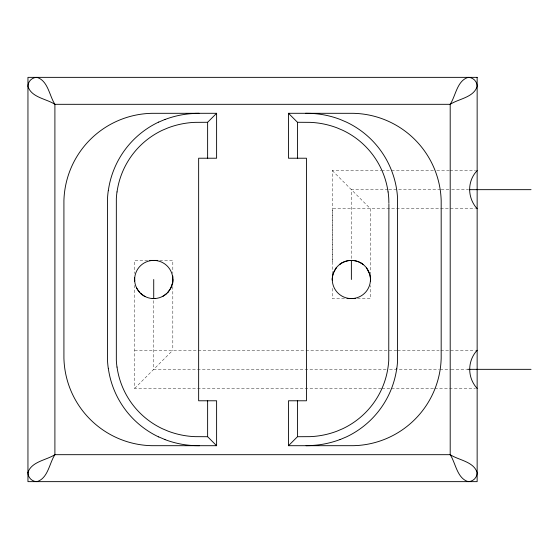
<?xml version="1.0" encoding="UTF-8"?>
<svg xmlns="http://www.w3.org/2000/svg" width="559" height="559" viewBox="0 0 559 559"><rect width="100%" height="100%" fill="white"/><g stroke="black" fill="none" stroke-linecap="round" stroke-linejoin="round"><path stroke-width="0.42" stroke-dasharray="2.79 2.1" d="M332.284 261.815L332.284 208.752L475.478 208.752M134.642 388.421L172.808 350.255M332.284 274.343L332.284 170.572L380.847 170.572M381.664 170.572L390.72 170.572M391.545 170.572L433.525 170.572M436.817 170.572L449.163 170.572M449.981 170.572L475.499 170.572M388.002 189.662L351.373 189.662L351.373 259.439M388.875 189.662L440.338 189.662M441.212 189.662L450.806 189.662M451.679 189.662L468.246 189.662M147.653 260.41L134.635 260.41L134.635 273.491M159.797 260.41L172.815 260.41L172.815 273.491M344.428 298.59L332.284 298.59L332.284 286.383M357.446 298.59L370.463 298.59L370.463 285.572M134.635 350.248L305.095 350.248M305.962 350.248L396.743 350.248M397.603 350.248L439.108 350.248M440.834 350.248L475.416 350.248M386.059 369.338L153.725 369.338L153.725 299.561M389.553 369.338L439.213 369.338M440.073 369.338L450.694 369.338M451.218 369.338L466.646 369.338M381.245 388.428L134.635 388.428L134.635 285.397M382.097 388.428L390.867 388.428M391.517 388.428L434.329 388.428M434.762 388.428L475.436 388.428M332.291 170.579L370.456 208.745L370.463 274.343M172.815 286.488L172.815 350.248"/><path stroke-width="0.84" d="M172.2 284.321L170.614 288.402L168.042 292.126M333.402 273.058L332.898 274.679A37.593 26.58 0 0 0 332.284 279.5M333.457 272.911L336.127 268.006M477.141 170.572C466.94 181.416 467.373 197.9 477.141 208.745M477.134 350.262C467.296 361.03 467.191 377.563 477.134 388.414M336.225 267.88L336.525 267.495M167.938 292.245L167.602 292.616M117.034 191.94A80.503 80.503 0 0 1 162.473 130.212L168.217 127.801A85.555 85.555 0 0 1 195.182 122.351L207.627 122.281L216.612 113.295L151.999 113.316A74.13 74.13 0 0 0 150.357 113.358L146.528 113.589A89.845 89.845 0 0 0 68.45 174.848A90.258 90.258 0 0 0 63.915 200.646L63.922 358.354A90.258 90.258 0 0 0 68.443 384.152A89.713 89.713 0 0 0 87.071 416.092A89.88 89.88 0 0 0 146.528 445.425L150.357 445.642A74.172 74.172 0 0 0 151.999 445.684L216.612 445.705L216.612 400.782L198.648 400.782L198.648 158.218L216.612 158.218L216.612 113.295M288.486 445.705L288.486 400.782L306.451 400.782L306.451 158.218L288.486 158.218L288.486 113.295L353.099 113.316A74.13 74.13 0 0 1 354.741 113.358L358.571 113.589A89.845 89.845 0 0 1 436.642 174.848A90.258 90.258 0 0 1 441.184 200.646L441.177 358.354A90.258 90.258 0 0 1 436.649 384.152A89.713 89.713 0 0 1 418.027 416.092A89.88 89.88 0 0 1 358.571 445.425L354.741 445.642A74.172 74.172 0 0 1 353.099 445.684L288.486 445.705L297.465 436.719L309.917 436.656A85.555 85.555 0 0 0 336.881 431.199L342.611 428.767A80.503 80.503 0 0 0 388.065 367.053A84.06 84.06 0 0 0 388.757 360.401L388.896 204.21M166.91 293.307L166.428 293.748M166.309 293.859L163.396 295.956M339.551 264.512L340.068 264.114M340.2 264.023L341.696 263.044M369.848 274.679A37.593 26.58 0 0 1 370.456 279.5A19.09 19.09 0 0 1 341.828 296.032A19.09 19.09 0 0 1 341.828 262.968L342.821 262.43M162.976 296.2L162.278 296.57M342.967 262.36L345.455 261.346M158.672 122.114L165.045 119.409M340.054 439.591L346.426 436.886A89.412 89.391 -88.1 0 0 396.778 368.283M345.748 261.256C350.752 259.69 356.376 260.326 360.904 262.961M155.227 298.534L152.223 298.534M194.832 113.365L199.018 113.295M310.266 445.635L306.08 445.705M288.486 113.295L297.465 122.281L309.917 122.344A85.555 85.555 0 0 1 336.881 127.801L342.611 130.233A80.503 80.503 0 0 1 388.065 191.94M469.12 189.662L531.05 189.662M149.749 260.41L157.701 260.41M347.034 298.59L355.349 298.59M467.506 369.338L531.05 369.338M216.612 445.705L207.627 436.719L195.182 436.656A85.555 85.555 0 0 1 168.217 431.199L162.48 428.767A80.503 80.503 0 0 1 117.034 367.053M305.612 113.295L310.266 113.365A94.15 94.031 -3.2 0 1 340.061 119.388L346.426 122.114A89.321 89.3 -88.1 0 1 387.163 160.964A89.796 89.775 -87.4 0 1 396.834 190.71A93.157 93.15 -83.8 0 1 397.561 198.075L397.561 360.932A93.115 93.108 81.2 0 1 396.841 368.29M199.479 445.705L194.832 445.635A94.157 94.031 -3.2 0 1 165.038 439.619M165.045 439.591L158.672 436.886M145.172 296.57L144.474 296.2M361.044 263.044L362.546 264.023M144.054 295.956L141.141 293.859M362.672 264.114L363.064 264.407M141.022 293.748L140.54 293.307M139.848 292.616L139.512 292.245M139.408 292.126L137.228 289.101M366.613 268.006L369.765 274.378M136.99 288.682L136.689 288.116M388.889 203.343L388.764 198.599A84.095 84.095 0 0 0 388.1 191.94M370.463 277.732L370.463 281.233M351.373 260.312L351.373 279.5M332.284 278.529L332.284 280.276M297.465 122.281L297.465 158.218M297.465 400.782L297.465 436.719M207.627 122.281L207.627 158.218M207.627 400.782L207.627 436.719M172.815 276.027L172.815 283.085M153.725 279.5L153.725 298.688M134.635 277.767L134.635 281.268M341.828 262.968A19.09 19.09 0 0 1 370.463 279.5M340.033 439.535A94.157 93.94 0.8 0 1 310.259 445.551M172.815 279.5A19.09 19.09 0 0 1 144.18 296.032A19.09 19.09 0 0 1 144.18 262.968A19.09 19.09 0 0 1 172.815 279.5A37.593 26.58 0 0 1 172.2 284.321M116.992 191.94A84.095 84.095 0 0 0 116.335 198.599L116.335 360.401A84.06 84.06 0 0 0 116.992 367.06M165.066 119.465A94.15 93.94 0.8 0 1 194.832 113.449M108.32 190.717A89.419 89.391 -87.8 0 1 158.658 122.086M108.257 190.71A93.157 93.15 81 0 0 107.531 198.075L107.531 360.932A93.115 93.101 -83.5 0 0 108.257 368.29M158.658 436.921A89.412 89.398 -87.4 0 1 108.313 368.283M134.691 280.967A37.593 26.58 0 0 1 134.635 279.5M27.957 472.376L27.95 472.655A8.986 8.986 0 0 0 36.936 481.641C48.109 478.252 49.276 463.278 54.901 454.684L54.901 104.316C49.297 95.687 48.095 80.762 36.936 77.359A8.986 8.986 0 0 0 27.95 86.345C31.353 97.511 46.271 98.705 54.901 104.316L450.198 104.316C458.827 98.705 473.746 97.511 477.148 86.345A8.986 8.986 0 0 0 468.162 77.359C456.996 80.762 455.802 95.687 450.198 104.316L450.198 454.684C455.802 463.313 456.996 478.238 468.162 481.641A8.986 8.986 0 0 0 477.148 472.655C473.746 461.489 458.827 460.295 450.198 454.684L54.901 454.684C46.243 460.239 31.751 461.482 27.957 472.376M477.148 77.359L27.95 77.359L27.95 481.641L477.148 481.641L477.148 77.359"/></g></svg>
